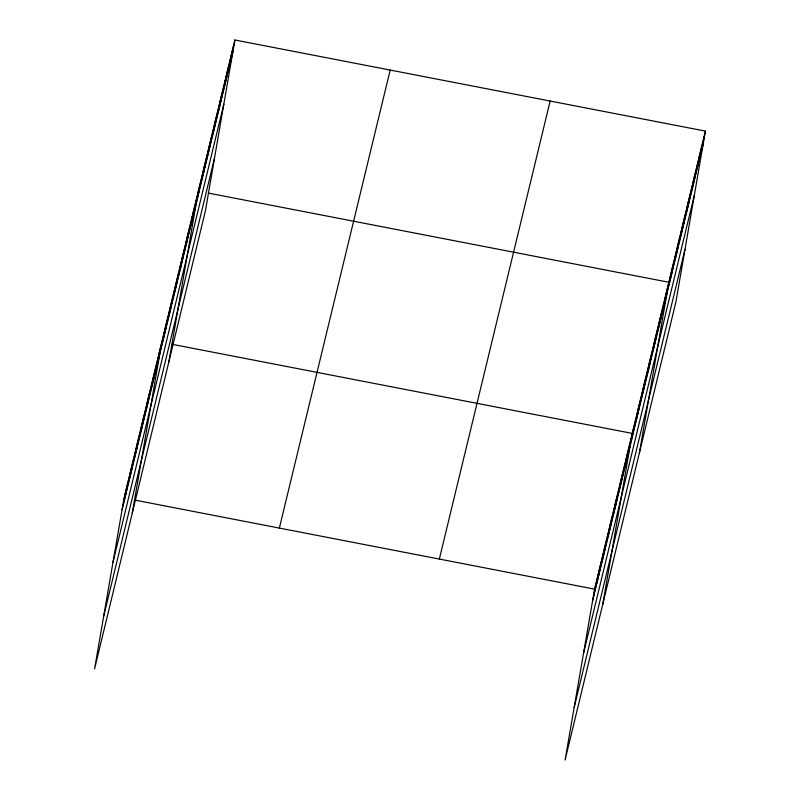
<?xml version="1.0" encoding="UTF-8"?>
<svg xmlns="http://www.w3.org/2000/svg" width="800" height="800" viewBox="0 0 800 800"><rect width="100%" height="100%" fill="white"/><g stroke="black" fill="none" stroke-linecap="round" stroke-linejoin="round"><path stroke-width="1.2" d="M123.31 504.61L125.31 493M124.52 499.59L126.53 487.98M125.74 494.56L127.74 482.95M126.95 489.54L128.96 477.93M128.17 484.52L130.17 472.91M129.38 479.49L131.39 467.88M130.6 474.47L132.6 462.86M131.81 469.45L133.82 457.84M133.03 464.42L135.03 452.81M134.24 459.4L136.25 447.79M135.46 454.38L137.46 442.77M136.67 449.35L138.68 437.74M137.89 444.33L139.9 432.72M139.11 439.31L141.11 427.7M140.32 434.28L142.33 422.67M141.54 429.26L143.54 417.65M142.75 424.23L144.76 412.63M143.97 419.21L145.97 407.6M145.18 414.19L147.19 402.58M146.4 409.16L148.4 397.55M147.61 404.14L149.62 392.53M148.83 399.12L150.83 387.51M150.04 394.09L152.05 382.48M151.26 389.07L153.26 377.46M152.48 384.05L154.48 372.44M153.69 379.02L155.7 367.41M154.91 374L156.91 362.39M156.12 368.98L158.13 357.37M157.34 363.95L159.34 352.34M158.55 358.93L160.56 347.32M132.26 513.16L161.77 342.3M160.99 348.87L162.99 337.26M162.21 343.83L164.21 332.22M163.42 338.79L165.43 327.18M164.64 333.75L166.65 322.14M165.86 328.71L167.87 317.1M167.08 323.68L169.09 312.07M168.3 318.64L170.31 307.03M169.52 313.6L171.52 301.99M170.74 308.56L172.74 296.95M171.96 303.52L173.96 291.91M173.18 298.48L175.18 286.88M174.4 293.45L176.4 281.84M175.61 288.41L177.62 276.8M176.83 283.37L178.84 271.76M178.05 278.33L180.06 266.72M179.27 273.29L181.28 261.68M180.49 268.26L182.5 256.65M181.71 263.22L183.71 251.61M182.93 258.18L184.93 246.57M184.15 253.14L186.15 241.53M185.37 248.1L187.37 236.49M186.58 243.06L188.59 231.45M187.8 238.03L189.81 226.42M189.02 232.99L191.03 221.38M190.24 227.95L192.25 216.34M191.46 222.91L193.47 211.3M192.68 217.87L194.68 206.26M193.9 212.83L195.9 201.22M195.12 207.8L197.12 196.19M168.83 362.01L198.34 191.15M197.56 197.72L199.56 186.11M198.77 192.68L200.78 181.07M199.99 187.64L202 176.03M201.21 182.6L203.22 171M202.43 177.57L204.44 165.96M203.65 172.53L205.66 160.92M204.87 167.49L206.87 155.88M206.09 162.45L208.09 150.84M207.31 157.41L209.31 145.8M208.53 152.37L210.53 140.77M209.75 147.34L211.75 135.73M210.96 142.3L212.97 130.69M212.18 137.26L214.19 125.65M213.4 132.22L215.41 120.61M214.62 127.18L216.63 115.57M215.84 122.15L217.85 110.54M217.06 117.11L219.06 105.5M218.28 112.07L220.28 100.46M219.5 107.03L221.5 95.42M220.72 101.99L222.72 90.38M221.93 96.95L223.94 85.34M223.15 91.92L225.16 80.31M224.37 86.88L226.38 75.27M225.59 81.84L227.6 70.23M226.81 76.8L228.82 65.19M228.03 71.76L230.04 60.15M229.25 66.72L231.25 55.11M230.47 61.69L232.47 50.08M231.69 56.65L233.69 45.04M234.91 40L205.4 210.86L94.58 668.89L124.1 498.02L234.91 40L705.42 131.11L675.9 301.98L565.09 760L594.6 589.14L705.42 131.11M593.81 595.72L595.82 584.11M595.03 590.7L597.03 579.09M596.24 585.68L598.25 574.07M597.46 580.65L599.46 569.04M598.67 575.63L600.68 564.02M599.89 570.6L601.89 559M601.1 565.58L603.11 553.97M602.32 560.56L604.33 548.95M603.54 555.53L605.54 543.92M604.75 550.51L606.76 538.9M605.97 545.49L607.97 533.88M607.18 540.46L609.19 528.85M608.4 535.44L610.4 523.83M609.61 530.42L611.62 518.81M610.83 525.39L612.83 513.78M612.04 520.37L614.05 508.76M613.26 515.35L615.26 503.74M614.47 510.32L616.48 498.71M615.69 505.3L617.69 493.69M616.9 500.28L618.91 488.67M618.12 495.25L620.13 483.64M619.34 490.23L621.34 478.62M620.55 485.21L622.56 473.6M621.77 480.18L623.77 468.57M622.98 475.16L624.99 463.55M624.2 470.13L626.2 458.53M625.41 465.11L627.42 453.5M626.63 460.09L628.63 448.48M627.84 455.06L629.85 443.45M629.06 450.04L631.06 438.43M602.77 604.27L632.28 433.41L172.05 344.29M631.49 439.98L633.5 428.37M632.71 434.94L634.72 423.33M633.93 429.9L635.94 418.29M635.15 424.86L637.16 413.25M636.37 419.83L638.37 408.22M637.59 414.79L639.59 403.18M638.81 409.75L640.81 398.14M640.03 404.71L642.03 393.1M641.25 399.67L643.25 388.06M642.46 394.63L644.47 383.03M643.68 389.6L645.69 377.99M644.9 384.56L646.91 372.95M646.12 379.52L648.13 367.91M647.34 374.48L649.35 362.87M648.56 369.44L650.56 357.83M649.78 364.4L651.78 352.8M651 359.37L653 347.76M652.22 354.33L654.22 342.72M653.43 349.29L655.44 337.68M654.65 344.25L656.66 332.64M655.87 339.21L657.88 327.6M657.09 334.18L659.1 322.57M658.31 329.14L660.32 317.53M659.53 324.1L661.53 312.49M660.75 319.06L662.75 307.45M661.97 314.02L663.97 302.41M663.19 308.98L665.19 297.37M664.41 303.95L666.41 292.34M665.62 298.91L667.63 287.3M639.34 453.12L668.85 282.26L208.62 193.14M668.06 288.83L670.07 277.22M669.28 283.79L671.29 272.18M670.5 278.75L672.51 267.14M671.72 273.72L673.72 262.11M672.94 268.68L674.94 257.07M674.16 263.64L676.16 252.03M675.38 258.6L677.38 246.99M676.6 253.56L678.6 241.95M677.81 248.52L679.82 236.92M679.03 243.49L681.04 231.88M680.25 238.45L682.26 226.84M681.47 233.41L683.48 221.8M682.69 228.37L684.7 216.76M683.91 223.33L685.91 211.72M685.13 218.29L687.13 206.69M686.35 213.26L688.35 201.65M687.57 208.22L689.57 196.61M688.78 203.18L690.79 191.57M690 198.14L692.01 186.53M691.22 193.1L693.23 181.49M692.44 188.07L694.45 176.46M693.66 183.03L695.67 171.42M694.88 177.99L696.89 166.38M696.1 172.95L698.1 161.34M697.32 167.91L699.32 156.3M698.54 162.87L700.54 151.26M699.76 157.84L701.76 146.23M700.97 152.8L702.98 141.19M702.19 147.76L704.2 136.15M122.09 509.63L232.91 51.61M113.01 562.19L223.83 104.16M103.66 616.33L214.48 158.31M279.36 528.09L390.18 70.07M439.34 559.07L550.15 101.04M592.6 600.75L703.41 142.72M583.52 653.3L694.33 195.27M574.17 707.45L684.98 249.42M134.37 500.01L594.6 589.14"/></g></svg>
